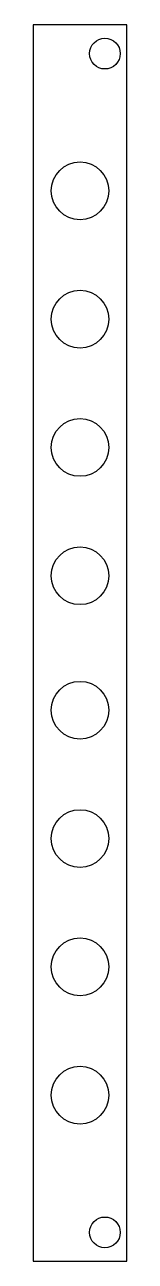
# Model space of a CAD drawing. Header units: millimetres. Extents: x 0 to 10, y 0 to 128.
import ezdxf

# ---------------------------------------------------------------- set-up
doc = ezdxf.new("R2010")
doc.units = ezdxf.units.MM

msp = doc.modelspace()

# ---------------------------------------------------------------- linework, layer by layer
msp.add_lwpolyline([(0, 0), (9.8, 0), (9.8, 128.5), (0, 128.5)], close=True)
for centre, radius in [((7.5, 125.5), 1.6), ((4.9, 111.24), 3), ((4.9, 97.90505), 3), ((4.9, 84.57), 3), ((4.9, 71.2351), 3), ((4.9, 57.26505), 3), ((4.9, 43.93005), 3), ((4.9, 30.59505), 3), ((4.9, 17.26005), 3), ((7.5, 3), 1.6)]:
    msp.add_circle(centre, radius)

doc.saveas('drawing.dxf')
